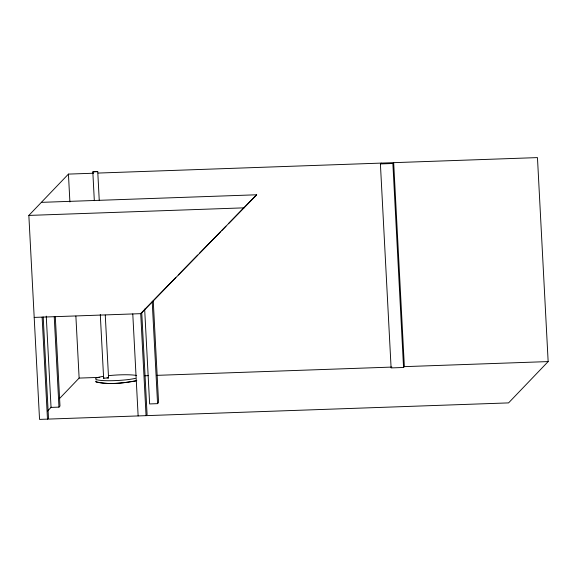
<?xml version="1.0" encoding="UTF-8"?>
<svg xmlns="http://www.w3.org/2000/svg" width="577" height="577" viewBox="0 0 577 577"><rect width="100%" height="100%" fill="white"/><g stroke="black" fill="none" stroke-linecap="round" stroke-linejoin="round"><path stroke-width="0.87" d="M98.097 173.064L537.461 157.6L548.15 361.584L508.561 402.897L39.539 419.4L28.85 215.416L68.439 174.103L93.604 173.223M175.805 277.508L140.716 313.664L34.194 317.408M47.581 411.012L51.295 407.138M59.337 398.743L79.128 378.086L99.799 377.365M141.74 312.597L147.085 414.589L146.06 415.656L140.716 313.664L256.678 194.781L41.364 202.354M46.254 316.146L51.036 407.405L58.969 407.124L59.986 406.064L55.298 316.593M548.15 361.584L404.362 366.64L403.561 367.477L391.098 367.917L380.402 163.933L381.202 163.096M144.661 309.099L149.631 403.936L157.564 403.655L158.581 402.587L153.237 300.603M380.402 163.933L392.872 163.493L393.673 162.656L404.362 366.64M178.315 274.948L197.745 255.063M199.628 253.137L220.313 231.976M221.568 230.692L225.96 226.206M228.463 223.638L256.678 194.781M96.272 380.986L95.746 381.368L96.164 382.068C109.067 384.758 122.67 383.157 135.566 380.993M104.112 377.949L103.629 378.209L108.555 377.957L105.266 315.1M136.799 380.604C123.543 383.07 109.096 385.133 95.955 381.722M28.85 215.416L244.165 207.843M144.733 375.778L148.332 375.656M156.417 375.367L391.898 367.08M107.033 377.704L108.555 377.87M99.244 200.32L97.744 171.621L94.945 171.499L92.818 171.881L94.325 200.659M92.818 171.96L97.744 171.621M392.872 163.493L403.561 367.477M152.213 301.663L157.564 403.655M132.782 313.938L138.134 415.93M100.29 314.544L103.629 378.209M68.439 174.103L69.896 201.964M75.876 316.088L79.128 378.086M54.238 316.766L58.969 407.124M43.196 316.961L48.49 418.058L47.473 419.126L42.128 317.134M135.429 378.324A21.738 2.762 -3 0 1 103.103 380.568A21.738 2.762 -3 0 1 102.829 376.42M108.361 375.677A21.738 2.762 -3 0 1 136.662 375.497"/></g></svg>
